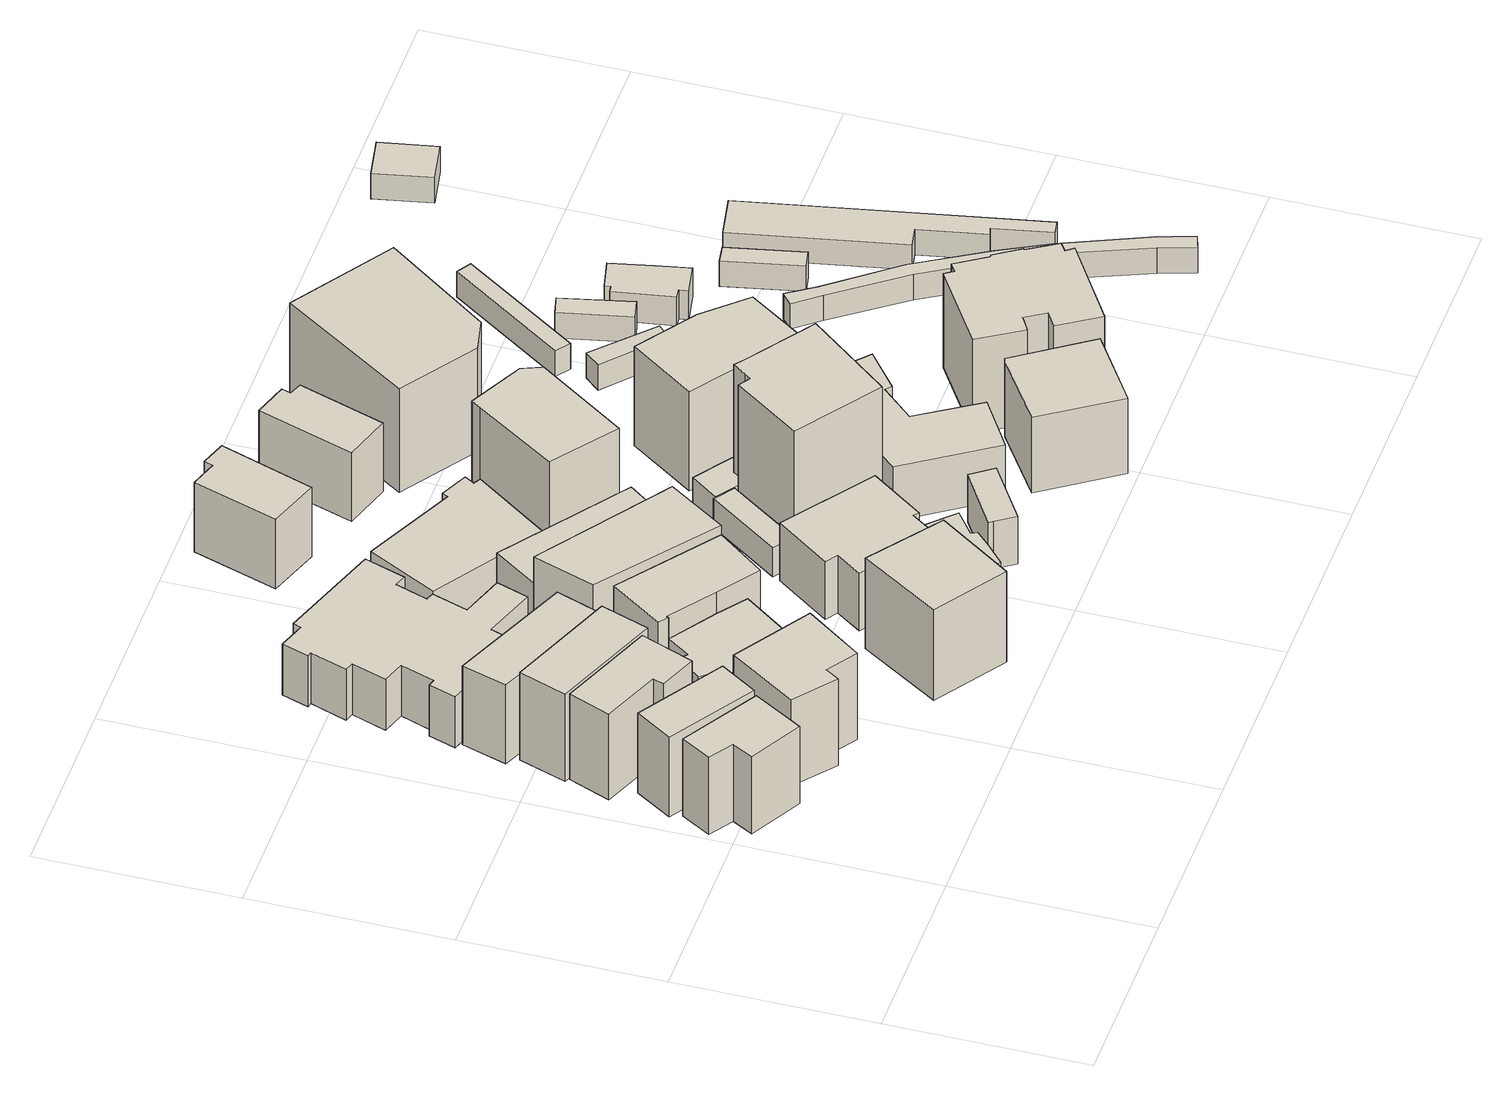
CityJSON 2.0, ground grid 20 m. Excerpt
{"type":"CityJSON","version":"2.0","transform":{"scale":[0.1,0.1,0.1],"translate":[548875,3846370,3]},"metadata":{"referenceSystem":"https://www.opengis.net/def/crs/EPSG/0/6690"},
"CityObjects":{
"building1":{"type":"Building","attributes":{"計測周辺長":29.57,"1/2500図郭":2,"区名":"東淀川区","町丁目名称":"相川２丁目","街区番号":22,"class":"3001","usage":"411","measuredHeight":9.1,"storeysAboveGround":3,"BuildingDetailAttribute.buildingRoofEdgeArea":46.17,"BuildingDetailAttribute.buildingStructureType":"610","BuildingDetailAttribute.buildingStructureOrgType":"2","BuildingDetailAttribute.detailedUsage":"1110","BuildingDetailAttribute.specifiedBuildingCoverageRate":0.6,"BuildingDetailAttribute.surveyYear":2017,"BuildingRiverFloodingRiskAttribute.description":"1","BuildingRiverFloodingRiskAttribute.rank":"3","BuildingRiverFloodingRiskAttribute.depth":3.06,"BuildingRiverFloodingRiskAttribute.adminType":"1","BuildingRiverFloodingRiskAttribute.scale":"2","BuildingRiverFloodingRiskAttribute.duration":180.12,"BuildingIDAttribute.prefecture":"27","BuildingIDAttribute.city":"27114"},"geometry":[{"type":"Solid","lod":"1","boundaries":[[[[0,1,2,3,4,5]],[[4,6,7,5]],[[3,8,6,4]],[[2,9,8,3]],[[1,10,9,2]],[[0,11,10,1]],[[5,7,11,0]],[[6,8,9,10,11,7]]]]}]},
"building2":{"type":"Building","attributes":{"計測周辺長":29.06,"1/2500図郭":2,"区名":"東淀川区","町丁目名称":"相川２丁目","街区番号":22,"class":"3001","usage":"411","measuredHeight":9.4,"storeysAboveGround":3,"BuildingDetailAttribute.buildingRoofEdgeArea":44.72,"BuildingDetailAttribute.buildingStructureType":"610","BuildingDetailAttribute.buildingStructureOrgType":"2","BuildingDetailAttribute.detailedUsage":"1110","BuildingDetailAttribute.specifiedBuildingCoverageRate":0.6,"BuildingDetailAttribute.surveyYear":2017,"BuildingRiverFloodingRiskAttribute.description":"1","BuildingRiverFloodingRiskAttribute.rank":"3","BuildingRiverFloodingRiskAttribute.depth":3.06,"BuildingRiverFloodingRiskAttribute.adminType":"1","BuildingRiverFloodingRiskAttribute.scale":"2","BuildingRiverFloodingRiskAttribute.duration":180.12,"BuildingIDAttribute.prefecture":"27","BuildingIDAttribute.city":"27114"},"geometry":[{"type":"Solid","lod":"1","boundaries":[[[[12,13,14,15]],[[14,16,17,15]],[[13,18,16,14]],[[12,19,18,13]],[[15,17,19,12]],[[16,18,19,17]]]]}]},
"building3":{"type":"Building","attributes":{"計測周辺長":32.45,"1/2500図郭":2,"区名":"東淀川区","町丁目名称":"相川２丁目","街区番号":22,"class":"3002","usage":"413","measuredHeight":10.1,"storeysAboveGround":3,"BuildingDetailAttribute.buildingRoofEdgeArea":52.76,"BuildingDetailAttribute.buildingStructureType":"610","BuildingDetailAttribute.buildingStructureOrgType":"2","BuildingDetailAttribute.detailedUsage":"1150","BuildingDetailAttribute.specifiedBuildingCoverageRate":0.6,"BuildingDetailAttribute.surveyYear":2017,"BuildingRiverFloodingRiskAttribute.description":"1","BuildingRiverFloodingRiskAttribute.rank":"3","BuildingRiverFloodingRiskAttribute.depth":3.01,"BuildingRiverFloodingRiskAttribute.adminType":"1","BuildingRiverFloodingRiskAttribute.scale":"2","BuildingRiverFloodingRiskAttribute.duration":178.68,"BuildingIDAttribute.prefecture":"27","BuildingIDAttribute.city":"27114"},"geometry":[{"type":"Solid","lod":"1","boundaries":[[[[20,21,22,23,24,25]],[[24,26,27,25]],[[23,28,26,24]],[[22,29,28,23]],[[21,30,29,22]],[[20,31,30,21]],[[25,27,31,20]],[[26,28,29,30,31,27]]]]}]},
"building4":{"type":"Building","attributes":{"計測周辺長":34.49,"1/2500図郭":2,"区名":"東淀川区","町丁目名称":"相川２丁目","街区番号":22,"class":"3002","usage":"411","measuredHeight":10.2,"storeysAboveGround":3,"BuildingDetailAttribute.buildingRoofEdgeArea":68.7,"BuildingDetailAttribute.buildingStructureType":"610","BuildingDetailAttribute.buildingStructureOrgType":"2","BuildingDetailAttribute.detailedUsage":"1110","BuildingDetailAttribute.specifiedBuildingCoverageRate":0.6,"BuildingDetailAttribute.surveyYear":2017,"BuildingRiverFloodingRiskAttribute.description":"1","BuildingRiverFloodingRiskAttribute.rank":"3","BuildingRiverFloodingRiskAttribute.depth":3.06,"BuildingRiverFloodingRiskAttribute.adminType":"1","BuildingRiverFloodingRiskAttribute.scale":"2","BuildingRiverFloodingRiskAttribute.duration":180.12,"BuildingIDAttribute.prefecture":"27","BuildingIDAttribute.city":"27114"},"geometry":[{"type":"Solid","lod":"1","boundaries":[[[[32,33,34,35,36,37]],[[36,38,39,37]],[[35,40,38,36]],[[34,41,40,35]],[[33,42,41,34]],[[32,43,42,33]],[[37,39,43,32]],[[38,40,41,42,43,39]]]]}]},
"building5":{"type":"Building","attributes":{"計測周辺長":33.89,"1/2500図郭":2,"区名":"東淀川区","町丁目名称":"相川２丁目","街区番号":22,"class":"3002","usage":"411","measuredHeight":10.3,"storeysAboveGround":3,"BuildingDetailAttribute.buildingRoofEdgeArea":60.12,"BuildingDetailAttribute.buildingStructureType":"610","BuildingDetailAttribute.buildingStructureOrgType":"2","BuildingDetailAttribute.detailedUsage":"1110","BuildingDetailAttribute.specifiedBuildingCoverageRate":0.6,"BuildingDetailAttribute.surveyYear":2017,"BuildingRiverFloodingRiskAttribute.description":"1","BuildingRiverFloodingRiskAttribute.rank":"3","BuildingRiverFloodingRiskAttribute.depth":3.01,"BuildingRiverFloodingRiskAttribute.adminType":"1","BuildingRiverFloodingRiskAttribute.scale":"2","BuildingRiverFloodingRiskAttribute.duration":178.68,"BuildingIDAttribute.prefecture":"27","BuildingIDAttribute.city":"27114"},"geometry":[{"type":"Solid","lod":"1","boundaries":[[[[44,45,46,47]],[[46,48,49,47]],[[45,50,48,46]],[[44,51,50,45]],[[47,49,51,44]],[[48,50,51,49]]]]}]},
"building6":{"type":"Building","attributes":{"計測周辺長":36.32,"1/2500図郭":2,"区名":"東淀川区","町丁目名称":"相川２丁目","街区番号":22,"class":"3001","usage":"411","measuredHeight":9.3,"storeysAboveGround":2,"BuildingDetailAttribute.buildingRoofEdgeArea":64.8,"BuildingDetailAttribute.buildingStructureType":"601","BuildingDetailAttribute.buildingStructureOrgType":"1","BuildingDetailAttribute.detailedUsage":"1120","BuildingDetailAttribute.specifiedBuildingCoverageRate":0.6,"BuildingDetailAttribute.surveyYear":2017,"BuildingRiverFloodingRiskAttribute.description":"1","BuildingRiverFloodingRiskAttribute.rank":"3","BuildingRiverFloodingRiskAttribute.depth":3.01,"BuildingRiverFloodingRiskAttribute.adminType":"1","BuildingRiverFloodingRiskAttribute.scale":"2","BuildingRiverFloodingRiskAttribute.duration":178.68,"BuildingIDAttribute.prefecture":"27","BuildingIDAttribute.city":"27114"},"geometry":[{"type":"Solid","lod":"1","boundaries":[[[[52,53,54,55]],[[54,56,57,55]],[[53,58,56,54]],[[52,59,58,53]],[[55,57,59,52]],[[56,58,59,57]]]]}]},
"building7":{"type":"Building","attributes":{"計測周辺長":34.51,"1/2500図郭":2,"区名":"東淀川区","町丁目名称":"相川２丁目","街区番号":22,"class":"3001","usage":"411","measuredHeight":7.7,"storeysAboveGround":2,"BuildingDetailAttribute.buildingRoofEdgeArea":67.97,"BuildingDetailAttribute.buildingStructureType":"601","BuildingDetailAttribute.buildingStructureOrgType":"1","BuildingDetailAttribute.detailedUsage":"1110","BuildingDetailAttribute.specifiedBuildingCoverageRate":0.6,"BuildingDetailAttribute.surveyYear":2017,"BuildingRiverFloodingRiskAttribute.description":"1","BuildingRiverFloodingRiskAttribute.rank":"3","BuildingRiverFloodingRiskAttribute.depth":3.06,"BuildingRiverFloodingRiskAttribute.adminType":"1","BuildingRiverFloodingRiskAttribute.scale":"2","BuildingRiverFloodingRiskAttribute.duration":180.12,"BuildingIDAttribute.prefecture":"27","BuildingIDAttribute.city":"27114"},"geometry":[{"type":"Solid","lod":"1","boundaries":[[[[60,61,62,63,64,65,66,67,68]],[[67,69,70,68]],[[66,71,69,67]],[[65,72,71,66]],[[64,73,72,65]],[[63,74,73,64]],[[62,75,74,63]],[[61,76,75,62]],[[60,77,76,61]],[[68,70,77,60]],[[69,71,72,73,74,75,76,77,70]]]]}]},
"building8":{"type":"Building","attributes":{"計測周辺長":37.08,"1/2500図郭":2,"区名":"東淀川区","町丁目名称":"相川２丁目","街区番号":22,"class":"3001","usage":"411","measuredHeight":6,"storeysAboveGround":2,"BuildingDetailAttribute.buildingRoofEdgeArea":56.32,"BuildingDetailAttribute.buildingStructureType":"601","BuildingDetailAttribute.buildingStructureOrgType":"1","BuildingDetailAttribute.detailedUsage":"1120","BuildingDetailAttribute.specifiedBuildingCoverageRate":0.6,"BuildingDetailAttribute.surveyYear":2017,"BuildingRiverFloodingRiskAttribute.description":"1","BuildingRiverFloodingRiskAttribute.rank":"2","BuildingRiverFloodingRiskAttribute.depth":2.99,"BuildingRiverFloodingRiskAttribute.adminType":"1","BuildingRiverFloodingRiskAttribute.scale":"2","BuildingRiverFloodingRiskAttribute.duration":177.92,"BuildingIDAttribute.prefecture":"27","BuildingIDAttribute.city":"27114"},"geometry":[{"type":"Solid","lod":"1","boundaries":[[[[78,79,80,81,82,83,84,85,86,87,88,89,90,91,92,93,94,95,96,97,98,99]],[[98,100,101,99]],[[97,102,100,98]],[[96,103,102,97]],[[95,104,103,96]],[[94,105,104,95]],[[93,106,105,94]],[[92,107,106,93]],[[91,108,107,92]],[[90,109,108,91]],[[89,110,109,90]],[[88,111,110,89]],[[87,112,111,88]],[[86,113,112,87]],[[85,114,113,86]],[[84,115,114,85]],[[83,116,115,84]],[[82,117,116,83]],[[81,118,117,82]],[[80,119,118,81]],[[79,120,119,80]],[[78,121,120,79]],[[99,101,121,78]],[[100,102,103,104,105,106,107,108,109,110,111,112,113,114,115,116,117,118,119,120,121,101]]]]}]},
"building9":{"type":"Building","attributes":{"計測周辺長":36.11,"1/2500図郭":2,"区名":"東淀川区","町丁目名称":"相川２丁目","街区番号":22,"class":"3002","usage":"414","measuredHeight":10.2,"storeysAboveGround":3,"BuildingDetailAttribute.buildingRoofEdgeArea":73.75,"BuildingDetailAttribute.buildingStructureType":"610","BuildingDetailAttribute.buildingStructureOrgType":"2","BuildingDetailAttribute.detailedUsage":"1140","BuildingDetailAttribute.specifiedBuildingCoverageRate":0.6,"BuildingDetailAttribute.surveyYear":2017,"BuildingRiverFloodingRiskAttribute.description":"1","BuildingRiverFloodingRiskAttribute.rank":"3","BuildingRiverFloodingRiskAttribute.depth":3.01,"BuildingRiverFloodingRiskAttribute.adminType":"1","BuildingRiverFloodingRiskAttribute.scale":"2","BuildingRiverFloodingRiskAttribute.duration":178.68,"BuildingIDAttribute.prefecture":"27","BuildingIDAttribute.city":"27114"},"geometry":[{"type":"Solid","lod":"1","boundaries":[[[[122,123,124,125,68,126,67]],[[126,127,128,67]],[[68,129,127,126]],[[125,130,129,68]],[[124,131,130,125]],[[123,132,131,124]],[[122,133,132,123]],[[67,128,133,122]],[[127,129,130,131,132,133,128]]]]}]},
"building10":{"type":"Building","attributes":{"計測周辺長":35.93,"1/2500図郭":2,"区名":"東淀川区","町丁目名称":"相川２丁目","街区番号":19,"class":"3002","usage":"401","measuredHeight":10.7,"storeysAboveGround":3,"BuildingDetailAttribute.buildingRoofEdgeArea":80.5,"BuildingDetailAttribute.buildingStructureType":"603","BuildingDetailAttribute.buildingStructureOrgType":"3","BuildingDetailAttribute.detailedUsage":"1310","BuildingDetailAttribute.specifiedBuildingCoverageRate":0.6,"BuildingDetailAttribute.surveyYear":2017,"BuildingRiverFloodingRiskAttribute.description":"1","BuildingRiverFloodingRiskAttribute.rank":"3","BuildingRiverFloodingRiskAttribute.depth":3.06,"BuildingRiverFloodingRiskAttribute.adminType":"1","BuildingRiverFloodingRiskAttribute.scale":"2","BuildingRiverFloodingRiskAttribute.duration":180.12,"BuildingIDAttribute.prefecture":"27","BuildingIDAttribute.city":"27114"},"geometry":[{"type":"Solid","lod":"1","boundaries":[[[[134,135,136,137]],[[136,138,139,137]],[[135,140,138,136]],[[134,141,140,135]],[[137,139,141,134]],[[138,140,141,139]]]]}]},
"building11":{"type":"Building","attributes":{"計測周辺長":43.85,"1/2500図郭":2,"区名":"東淀川区","町丁目名称":"相川２丁目","街区番号":22,"class":"3002","usage":"412","measuredHeight":11.2,"storeysAboveGround":4,"BuildingDetailAttribute.buildingRoofEdgeArea":100.87,"BuildingDetailAttribute.buildingStructureType":"603","BuildingDetailAttribute.buildingStructureOrgType":"3","BuildingDetailAttribute.detailedUsage":"1130","BuildingDetailAttribute.specifiedBuildingCoverageRate":0.6,"BuildingDetailAttribute.surveyYear":2017,"BuildingRiverFloodingRiskAttribute.description":"1","BuildingRiverFloodingRiskAttribute.rank":"3","BuildingRiverFloodingRiskAttribute.depth":3.01,"BuildingRiverFloodingRiskAttribute.adminType":"1","BuildingRiverFloodingRiskAttribute.scale":"2","BuildingRiverFloodingRiskAttribute.duration":178.68,"BuildingIDAttribute.prefecture":"27","BuildingIDAttribute.city":"27114"},"geometry":[{"type":"Solid","lod":"1","boundaries":[[[[142,143,144,145]],[[144,146,147,145]],[[143,148,146,144]],[[142,149,148,143]],[[145,147,149,142]],[[146,148,149,147]]]]}]},
"building12":{"type":"Building","attributes":{"計測周辺長":42.96,"1/2500図郭":2,"区名":"東淀川区","町丁目名称":"相川２丁目","街区番号":22,"class":"3001","usage":"412","measuredHeight":6.8,"storeysAboveGround":2,"BuildingDetailAttribute.buildingRoofEdgeArea":96.03,"BuildingDetailAttribute.buildingStructureType":"601","BuildingDetailAttribute.buildingStructureOrgType":"1","BuildingDetailAttribute.detailedUsage":"1130","BuildingDetailAttribute.specifiedBuildingCoverageRate":0.6,"BuildingDetailAttribute.surveyYear":2017,"BuildingRiverFloodingRiskAttribute.description":"1","BuildingRiverFloodingRiskAttribute.rank":"3","BuildingRiverFloodingRiskAttribute.depth":3.01,"BuildingRiverFloodingRiskAttribute.adminType":"1","BuildingRiverFloodingRiskAttribute.scale":"2","BuildingRiverFloodingRiskAttribute.duration":178.68,"BuildingIDAttribute.prefecture":"27","BuildingIDAttribute.city":"27114"},"geometry":[{"type":"Solid","lod":"1","boundaries":[[[[150,151,152,153]],[[152,154,155,153]],[[151,156,154,152]],[[150,157,156,151]],[[153,155,157,150]],[[154,156,157,155]]]]}]},
"building13":{"type":"Building","attributes":{"計測周辺長":46.12,"1/2500図郭":2,"区名":"東淀川区","町丁目名称":"相川２丁目","街区番号":22,"class":"3001","usage":"411","measuredHeight":5.9,"storeysAboveGround":2,"BuildingDetailAttribute.buildingRoofEdgeArea":122.04,"BuildingDetailAttribute.buildingStructureType":"601","BuildingDetailAttribute.buildingStructureOrgType":"1","BuildingDetailAttribute.detailedUsage":"1110","BuildingDetailAttribute.specifiedBuildingCoverageRate":0.6,"BuildingDetailAttribute.surveyYear":2017,"BuildingRiverFloodingRiskAttribute.description":"1","BuildingRiverFloodingRiskAttribute.rank":"2","BuildingRiverFloodingRiskAttribute.depth":2.99,"BuildingRiverFloodingRiskAttribute.adminType":"1","BuildingRiverFloodingRiskAttribute.scale":"2","BuildingRiverFloodingRiskAttribute.duration":177.92,"BuildingIDAttribute.prefecture":"27","BuildingIDAttribute.city":"27114"},"geometry":[{"type":"Solid","lod":"1","boundaries":[[[[158,159,160,161,162,163,164,165]],[[164,166,167,165]],[[163,168,166,164]],[[162,169,168,163]],[[161,170,169,162]],[[160,171,170,161]],[[159,172,171,160]],[[158,173,172,159]],[[165,167,173,158]],[[166,168,169,170,171,172,173,167]]]]}]},
"building14":{"type":"Building","attributes":{"計測周辺長":31.46,"1/2500図郭":2,"区名":"東淀川区","町丁目名称":"相川２丁目","街区番号":19,"class":"3001","usage":"411","measuredHeight":6.8,"storeysAboveGround":2,"BuildingDetailAttribute.buildingRoofEdgeArea":55.98,"BuildingDetailAttribute.buildingStructureType":"601","BuildingDetailAttribute.buildingStructureOrgType":"1","BuildingDetailAttribute.detailedUsage":"1110","BuildingDetailAttribute.specifiedBuildingCoverageRate":0.6,"BuildingDetailAttribute.surveyYear":2017,"BuildingRiverFloodingRiskAttribute.description":"1","BuildingRiverFloodingRiskAttribute.rank":"2","BuildingRiverFloodingRiskAttribute.depth":2.79,"BuildingRiverFloodingRiskAttribute.adminType":"1","BuildingRiverFloodingRiskAttribute.scale":"2","BuildingRiverFloodingRiskAttribute.duration":171.52,"BuildingIDAttribute.prefecture":"27","BuildingIDAttribute.city":"27114"},"geometry":[{"type":"Solid","lod":"1","boundaries":[[[[174,175,176,177,178,179,180,181,182,183]],[[182,184,185,183]],[[181,186,184,182]],[[180,187,186,181]],[[179,188,187,180]],[[178,189,188,179]],[[177,190,189,178]],[[176,191,190,177]],[[175,192,191,176]],[[174,193,192,175]],[[183,185,193,174]],[[184,186,187,188,189,190,191,192,193,185]]]]}]},
"building15":{"type":"Building","attributes":{"class":"3003","BuildingDetailAttribute.specifiedBuildingCoverageRate":0.6,"BuildingDetailAttribute.surveyYear":2017,"BuildingRiverFloodingRiskAttribute.description":"1","BuildingRiverFloodingRiskAttribute.rank":"2","BuildingRiverFloodingRiskAttribute.depth":2.79,"BuildingRiverFloodingRiskAttribute.adminType":"1","BuildingRiverFloodingRiskAttribute.scale":"2","BuildingRiverFloodingRiskAttribute.duration":171.52,"BuildingIDAttribute.prefecture":"27","BuildingIDAttribute.city":"27114"},"geometry":[{"type":"Solid","lod":"1","boundaries":[[[[194,195,196,197,198,199,200]],[[199,201,202,200]],[[198,203,201,199]],[[197,204,203,198]],[[196,205,204,197]],[[195,206,205,196]],[[194,207,206,195]],[[200,202,207,194]],[[201,203,204,205,206,207,202]]]]}]},
"building16":{"type":"Building","attributes":{"計測周辺長":31.01,"1/2500図郭":2,"区名":"東淀川区","町丁目名称":"相川２丁目","街区番号":23,"class":"3002","usage":"411","measuredHeight":8.2,"storeysAboveGround":3,"BuildingDetailAttribute.buildingRoofEdgeArea":52.5,"BuildingDetailAttribute.buildingStructureType":"610","BuildingDetailAttribute.buildingStructureOrgType":"2","BuildingDetailAttribute.detailedUsage":"1110","BuildingDetailAttribute.specifiedBuildingCoverageRate":0.6,"BuildingDetailAttribute.surveyYear":2017,"BuildingRiverFloodingRiskAttribute.description":"1","BuildingRiverFloodingRiskAttribute.rank":"2","BuildingRiverFloodingRiskAttribute.depth":2.95,"BuildingRiverFloodingRiskAttribute.adminType":"1","BuildingRiverFloodingRiskAttribute.scale":"2","BuildingRiverFloodingRiskAttribute.duration":176.85,"BuildingIDAttribute.prefecture":"27","BuildingIDAttribute.city":"27114"},"geometry":[{"type":"Solid","lod":"1","boundaries":[[[[208,209,210,211,212,213]],[[212,214,215,213]],[[211,216,214,212]],[[210,217,216,211]],[[209,218,217,210]],[[208,219,218,209]],[[213,215,219,208]],[[214,216,217,218,219,215]]]]}]},
"building17":{"type":"Building","attributes":{"class":"3003","measuredHeight":3.4,"BuildingDetailAttribute.specifiedBuildingCoverageRate":0.6,"BuildingDetailAttribute.surveyYear":2017,"BuildingRiverFloodingRiskAttribute.description":"1","BuildingRiverFloodingRiskAttribute.rank":"2","BuildingRiverFloodingRiskAttribute.depth":2.72,"BuildingRiverFloodingRiskAttribute.adminType":"1","BuildingRiverFloodingRiskAttribute.scale":"2","BuildingRiverFloodingRiskAttribute.duration":166.5,"BuildingIDAttribute.prefecture":"27","BuildingIDAttribute.city":"27114"},"geometry":[{"type":"Solid","lod":"1","boundaries":[[[[220,221,222,223,224]],[[223,225,226,224]],[[222,227,225,223]],[[221,228,227,222]],[[220,229,228,221]],[[224,226,229,220]],[[225,227,228,229,226]]]]}]},
"building18":{"type":"Building","attributes":{"計測周辺長":19.69,"1/2500図郭":2,"区名":"東淀川区","町丁目名称":"相川２丁目","街区番号":19,"class":"3001","usage":"412","measuredHeight":5.5,"storeysAboveGround":1,"BuildingDetailAttribute.buildingRoofEdgeArea":19.81,"BuildingDetailAttribute.buildingStructureType":"610","BuildingDetailAttribute.buildingStructureOrgType":"2","BuildingDetailAttribute.detailedUsage":"1130","BuildingDetailAttribute.specifiedBuildingCoverageRate":0.6,"BuildingDetailAttribute.surveyYear":2017,"BuildingRiverFloodingRiskAttribute.description":"1","BuildingRiverFloodingRiskAttribute.rank":"2","BuildingRiverFloodingRiskAttribute.depth":2.79,"BuildingRiverFloodingRiskAttribute.adminType":"1","BuildingRiverFloodingRiskAttribute.scale":"2","BuildingRiverFloodingRiskAttribute.duration":171.52,"BuildingIDAttribute.prefecture":"27","BuildingIDAttribute.city":"27114"},"geometry":[{"type":"Solid","lod":"1","boundaries":[[[[230,231,232,233,200]],[[233,234,235,200]],[[232,236,234,233]],[[231,237,236,232]],[[230,238,237,231]],[[200,235,238,230]],[[234,236,237,238,235]]]]}]},
"building19":{"type":"Building","attributes":{"計測周辺長":38.18,"1/2500図郭":2,"区名":"東淀川区","町丁目名称":"相川２丁目","街区番号":22,"class":"3001","usage":"412","measuredHeight":14.2,"storeysAboveGround":4,"BuildingDetailAttribute.buildingRoofEdgeArea":91.14,"BuildingDetailAttribute.buildingStructureType":"603","BuildingDetailAttribute.buildingStructureOrgType":"3","BuildingDetailAttribute.detailedUsage":"1130","BuildingDetailAttribute.specifiedBuildingCoverageRate":0.6,"BuildingDetailAttribute.surveyYear":2017,"BuildingRiverFloodingRiskAttribute.description":"1","BuildingRiverFloodingRiskAttribute.rank":"2","BuildingRiverFloodingRiskAttribute.depth":2.72,"BuildingRiverFloodingRiskAttribute.adminType":"1","BuildingRiverFloodingRiskAttribute.scale":"2","BuildingRiverFloodingRiskAttribute.duration":166.5,"BuildingIDAttribute.prefecture":"27","BuildingIDAttribute.city":"27114"},"geometry":[{"type":"Solid","lod":"1","boundaries":[[[[239,240,241,242,243,244]],[[243,245,246,244]],[[242,247,245,243]],[[241,248,247,242]],[[240,249,248,241]],[[239,250,249,240]],[[244,246,250,239]],[[245,247,248,249,250,246]]]]}]},
"building20":{"type":"Building","attributes":{"計測周辺長":41.98,"1/2500図郭":2,"区名":"東淀川区","町丁目名称":"相川２丁目","街区番号":19,"class":"3002","usage":"414","measuredHeight":15.9,"storeysAboveGround":5,"BuildingDetailAttribute.buildingRoofEdgeArea":106.64,"BuildingDetailAttribute.buildingStructureType":"603","BuildingDetailAttribute.buildingStructureOrgType":"3","BuildingDetailAttribute.detailedUsage":"1140","BuildingDetailAttribute.specifiedBuildingCoverageRate":0.6,"BuildingDetailAttribute.surveyYear":2017,"BuildingRiverFloodingRiskAttribute.description":"1","BuildingRiverFloodingRiskAttribute.rank":"2","BuildingRiverFloodingRiskAttribute.depth":2.72,"BuildingRiverFloodingRiskAttribute.adminType":"1","BuildingRiverFloodingRiskAttribute.scale":"2","BuildingRiverFloodingRiskAttribute.duration":166.5,"BuildingIDAttribute.prefecture":"27","BuildingIDAttribute.city":"27114"},"geometry":[{"type":"Solid","lod":"1","boundaries":[[[[251,252,253,254,224,223,255,256]],[[255,257,258,256]],[[223,259,257,255]],[[224,260,259,223]],[[254,261,260,224]],[[253,262,261,254]],[[252,263,262,253]],[[251,264,263,252]],[[256,258,264,251]],[[257,259,260,261,262,263,264,258]]]]}]},
"building21":{"type":"Building","attributes":{"class":"3003","BuildingDetailAttribute.specifiedBuildingCoverageRate":0.6,"BuildingDetailAttribute.surveyYear":2017,"BuildingRiverFloodingRiskAttribute.description":"1","BuildingRiverFloodingRiskAttribute.rank":"2","BuildingRiverFloodingRiskAttribute.depth":2.72,"BuildingRiverFloodingRiskAttribute.adminType":"1","BuildingRiverFloodingRiskAttribute.scale":"2","BuildingRiverFloodingRiskAttribute.duration":166.5,"BuildingIDAttribute.prefecture":"27","BuildingIDAttribute.city":"27114"},"geometry":[{"type":"Solid","lod":"1","boundaries":[[[[265,266,267,268,269,270]],[[269,271,272,270]],[[268,273,271,269]],[[267,274,273,268]],[[266,275,274,267]],[[265,276,275,266]],[[270,272,276,265]],[[271,273,274,275,276,272]]]]}]},
"building22":{"type":"Building","attributes":{"計測周辺長":30.53,"1/2500図郭":2,"区名":"東淀川区","町丁目名称":"相川２丁目","街区番号":23,"class":"3002","usage":"411","measuredHeight":8.1,"storeysAboveGround":3,"BuildingDetailAttribute.buildingRoofEdgeArea":50.3,"BuildingDetailAttribute.buildingStructureType":"610","BuildingDetailAttribute.buildingStructureOrgType":"2","BuildingDetailAttribute.detailedUsage":"1110","BuildingDetailAttribute.specifiedBuildingCoverageRate":0.6,"BuildingDetailAttribute.surveyYear":2017,"BuildingRiverFloodingRiskAttribute.description":"1","BuildingRiverFloodingRiskAttribute.rank":"2","BuildingRiverFloodingRiskAttribute.depth":2.61,"BuildingRiverFloodingRiskAttribute.adminType":"1","BuildingRiverFloodingRiskAttribute.scale":"2","BuildingRiverFloodingRiskAttribute.duration":158.33,"BuildingIDAttribute.prefecture":"27","BuildingIDAttribute.city":"27114"},"geometry":[{"type":"Solid","lod":"1","boundaries":[[[[277,278,279,280,281,282]],[[281,283,284,282]],[[280,285,283,281]],[[279,286,285,280]],[[278,287,286,279]],[[277,288,287,278]],[[282,284,288,277]],[[283,285,286,287,288,284]]]]}]},
"building23":{"type":"Building","attributes":{"計測周辺長":49.06,"1/2500図郭":2,"区名":"東淀川区","町丁目名称":"相川２丁目","街区番号":19,"class":"3001","usage":"411","measuredHeight":6.5,"storeysAboveGround":2,"BuildingDetailAttribute.buildingRoofEdgeArea":103.16,"BuildingDetailAttribute.buildingStructureType":"601","BuildingDetailAttribute.buildingStructureOrgType":"1","BuildingDetailAttribute.detailedUsage":"1110","BuildingDetailAttribute.specifiedBuildingCoverageRate":0.6,"BuildingDetailAttribute.surveyYear":2017,"BuildingRiverFloodingRiskAttribute.description":"1","BuildingRiverFloodingRiskAttribute.rank":"2","BuildingRiverFloodingRiskAttribute.depth":2.79,"BuildingRiverFloodingRiskAttribute.adminType":"1","BuildingRiverFloodingRiskAttribute.scale":"2","BuildingRiverFloodingRiskAttribute.duration":171.52,"BuildingIDAttribute.prefecture":"27","BuildingIDAttribute.city":"27114"},"geometry":[{"type":"Solid","lod":"1","boundaries":[[[[289,290,291,292,293,294,295,296]],[[295,297,298,296]],[[294,299,297,295]],[[293,300,299,294]],[[292,301,300,293]],[[291,302,301,292]],[[290,303,302,291]],[[289,304,303,290]],[[296,298,304,289]],[[297,299,300,301,302,303,304,298]]]]}]},
"building24":{"type":"Building","attributes":{"計測周辺長":35.36,"1/2500図郭":2,"区名":"東淀川区","町丁目名称":"相川２丁目","街区番号":19,"class":"3001","usage":"413","measuredHeight":8.9,"storeysAboveGround":3,"BuildingDetailAttribute.buildingRoofEdgeArea":78.56,"BuildingDetailAttribute.buildingStructureType":"610","BuildingDetailAttribute.buildingStructureOrgType":"2","BuildingDetailAttribute.detailedUsage":"1150","BuildingDetailAttribute.specifiedBuildingCoverageRate":0.8,"BuildingDetailAttribute.surveyYear":2017,"BuildingRiverFloodingRiskAttribute.description":"1","BuildingRiverFloodingRiskAttribute.rank":"2","BuildingRiverFloodingRiskAttribute.depth":2.96,"BuildingRiverFloodingRiskAttribute.adminType":"1","BuildingRiverFloodingRiskAttribute.scale":"2","BuildingRiverFloodingRiskAttribute.duration":177.17,"BuildingIDAttribute.prefecture":"27","BuildingIDAttribute.city":"27114"},"geometry":[{"type":"Solid","lod":"1","boundaries":[[[[305,306,307,308,309]],[[308,310,311,309]],[[307,312,310,308]],[[306,313,312,307]],[[305,314,313,306]],[[309,311,314,305]],[[310,312,313,314,311]]]]}]},
"building25":{"type":"Building","attributes":{"計測周辺長":40.47,"1/2500図郭":2,"区名":"東淀川区","町丁目名称":"相川２丁目","街区番号":19,"class":"3002","usage":"413","measuredHeight":11.7,"storeysAboveGround":3,"BuildingDetailAttribute.buildingRoofEdgeArea":99.16,"BuildingDetailAttribute.buildingStructureType":"610","BuildingDetailAttribute.buildingStructureOrgType":"2","BuildingDetailAttribute.detailedUsage":"1150","BuildingDetailAttribute.specifiedBuildingCoverageRate":0.6,"BuildingDetailAttribute.surveyYear":2017,"BuildingRiverFloodingRiskAttribute.description":"1","BuildingRiverFloodingRiskAttribute.rank":"2","BuildingRiverFloodingRiskAttribute.depth":2.72,"BuildingRiverFloodingRiskAttribute.adminType":"1","BuildingRiverFloodingRiskAttribute.scale":"2","BuildingRiverFloodingRiskAttribute.duration":166.5,"BuildingIDAttribute.prefecture":"27","BuildingIDAttribute.city":"27114"},"geometry":[{"type":"Solid","lod":"1","boundaries":[[[[315,316,317,318,319]],[[318,320,321,319]],[[317,322,320,318]],[[316,323,322,317]],[[315,324,323,316]],[[319,321,324,315]],[[320,322,323,324,321]]]]}]},
"building26":{"type":"Building","attributes":{"計測周辺長":53.31,"1/2500図郭":2,"区名":"東淀川区","町丁目名称":"相川２丁目","街区番号":23,"class":"3002","usage":"401","measuredHeight":12.2,"storeysAboveGround":3,"BuildingDetailAttribute.buildingRoofEdgeArea":180.47,"BuildingDetailAttribute.buildingStructureType":"603","BuildingDetailAttribute.buildingStructureOrgType":"3","BuildingDetailAttribute.detailedUsage":"1310","BuildingDetailAttribute.specifiedBuildingCoverageRate":0.6,"BuildingDetailAttribute.surveyYear":2017,"BuildingRiverFloodingRiskAttribute.description":"1","BuildingRiverFloodingRiskAttribute.rank":"2","BuildingRiverFloodingRiskAttribute.depth":2.61,"BuildingRiverFloodingRiskAttribute.adminType":"1","BuildingRiverFloodingRiskAttribute.scale":"2","BuildingRiverFloodingRiskAttribute.duration":158.33,"BuildingIDAttribute.prefecture":"27","BuildingIDAttribute.city":"27114"},"geometry":[{"type":"Solid","lod":"1","boundaries":[[[[325,326,327,328,329]],[[328,330,331,329]],[[327,332,330,328]],[[326,333,332,327]],[[325,334,333,326]],[[329,331,334,325]],[[330,332,333,334,331]]]]}]},
"building27":{"type":"Building","attributes":{"class":"3003","BuildingDetailAttribute.specifiedBuildingCoverageRate":0.6,"BuildingDetailAttribute.surveyYear":2017,"BuildingRiverFloodingRiskAttribute.description":"1","BuildingRiverFloodingRiskAttribute.rank":"2","BuildingRiverFloodingRiskAttribute.depth":2.74,"BuildingRiverFloodingRiskAttribute.adminType":"1","BuildingRiverFloodingRiskAttribute.scale":"2","BuildingRiverFloodingRiskAttribute.duration":167.93,"BuildingIDAttribute.prefecture":"27","BuildingIDAttribute.city":"27114"},"geometry":[{"type":"Solid","lod":"1","boundaries":[[[[335,336,337,338]],[[337,339,340,338]],[[336,341,339,337]],[[335,342,341,336]],[[338,340,342,335]],[[339,341,342,340]]]]}]},
"building28":{"type":"Building","attributes":{"計測周辺長":50.01,"1/2500図郭":2,"区名":"東淀川区","町丁目名称":"相川２丁目","街区番号":19,"class":"3002","usage":"412","measuredHeight":11.2,"storeysAboveGround":4,"BuildingDetailAttribute.buildingRoofEdgeArea":126.58,"BuildingDetailAttribute.buildingStructureType":"603","BuildingDetailAttribute.buildingStructureOrgType":"3","BuildingDetailAttribute.detailedUsage":"1130","BuildingDetailAttribute.specifiedBuildingCoverageRate":0.6,"BuildingDetailAttribute.surveyYear":2017,"BuildingRiverFloodingRiskAttribute.description":"1","BuildingRiverFloodingRiskAttribute.rank":"2","BuildingRiverFloodingRiskAttribute.depth":2.96,"BuildingRiverFloodingRiskAttribute.adminType":"1","BuildingRiverFloodingRiskAttribute.scale":"2","BuildingRiverFloodingRiskAttribute.duration":177.17,"BuildingIDAttribute.prefecture":"27","BuildingIDAttribute.city":"27114"},"geometry":[{"type":"Solid","lod":"1","boundaries":[[[[343,344,345,346,347,348,349,350,351,352,353,354,355,356,357,358]],[[357,359,360,358]],[[356,361,359,357]],[[355,362,361,356]],[[354,363,362,355]],[[353,364,363,354]],[[352,365,364,353]],[[351,366,365,352]],[[350,367,366,351]],[[349,368,367,350]],[[348,369,368,349]],[[347,370,369,348]],[[346,371,370,347]],[[345,372,371,346]],[[344,373,372,345]],[[343,374,373,344]],[[358,360,374,343]],[[359,361,362,363,364,365,366,367,368,369,370,371,372,373,374,360]]]]}]},
"building29":{"type":"Building","attributes":{"計測周辺長":18.76,"1/2500図郭":2,"区名":"東淀川区","町丁目名称":"相川２丁目","街区番号":18,"class":"3003","usage":"422","storeysAboveGround":1,"BuildingDetailAttribute.buildingRoofEdgeArea":13.97,"BuildingDetailAttribute.buildingStructureType":"610","BuildingDetailAttribute.buildingStructureOrgType":"2","BuildingDetailAttribute.detailedUsage":"1402","BuildingDetailAttribute.specifiedBuildingCoverageRate":0.6,"BuildingDetailAttribute.surveyYear":2017,"BuildingRiverFloodingRiskAttribute.description":"1","BuildingRiverFloodingRiskAttribute.rank":"2","BuildingRiverFloodingRiskAttribute.depth":2.74,"BuildingRiverFloodingRiskAttribute.adminType":"1","BuildingRiverFloodingRiskAttribute.scale":"2","BuildingRiverFloodingRiskAttribute.duration":167.93,"BuildingIDAttribute.prefecture":"27","BuildingIDAttribute.city":"27114"},"geometry":[{"type":"Solid","lod":"1","boundaries":[[[[375,376,377,378]],[[377,379,380,378]],[[376,381,379,377]],[[375,382,381,376]],[[378,380,382,375]],[[379,381,382,380]]]]}]},
"building30":{"type":"Building","attributes":{"計測周辺長":31.84,"1/2500図郭":2,"区名":"東淀川区","町丁目名称":"相川２丁目","街区番号":18,"class":"3003","usage":"422","storeysAboveGround":1,"BuildingDetailAttribute.buildingRoofEdgeArea":23.83,"BuildingDetailAttribute.buildingStructureType":"610","BuildingDetailAttribute.buildingStructureOrgType":"2","BuildingDetailAttribute.detailedUsage":"1402","BuildingDetailAttribute.specifiedBuildingCoverageRate":0.6,"BuildingDetailAttribute.surveyYear":2017,"BuildingRiverFloodingRiskAttribute.description":"1","BuildingRiverFloodingRiskAttribute.rank":"2","BuildingRiverFloodingRiskAttribute.depth":2.64,"BuildingRiverFloodingRiskAttribute.adminType":"1","BuildingRiverFloodingRiskAttribute.scale":"2","BuildingRiverFloodingRiskAttribute.duration":160.75,"BuildingIDAttribute.prefecture":"27","BuildingIDAttribute.city":"27114"},"geometry":[{"type":"Solid","lod":"1","boundaries":[[[[383,384,385,386]],[[385,387,388,386]],[[384,389,387,385]],[[383,390,389,384]],[[386,388,390,383]],[[387,389,390,388]]]]}]},
"building31":{"type":"Building","attributes":{"class":"3003","BuildingDetailAttribute.specifiedBuildingCoverageRate":0.6,"BuildingDetailAttribute.surveyYear":2017,"BuildingRiverFloodingRiskAttribute.description":"1","BuildingRiverFloodingRiskAttribute.rank":"2","BuildingRiverFloodingRiskAttribute.depth":2.64,"BuildingRiverFloodingRiskAttribute.adminType":"1","BuildingRiverFloodingRiskAttribute.scale":"2","BuildingRiverFloodingRiskAttribute.duration":160.75,"BuildingIDAttribute.prefecture":"27","BuildingIDAttribute.city":"27114"},"geometry":[{"type":"Solid","lod":"1","boundaries":[[[[391,392,393,394]],[[393,395,396,394]],[[392,397,395,393]],[[391,398,397,392]],[[394,396,398,391]],[[395,397,398,396]]]]}]},
"building32":{"type":"Building","attributes":{"計測周辺長":23.56,"1/2500図郭":2,"区名":"東淀川区","町丁目名称":"相川２丁目","街区番号":18,"class":"3003","usage":"422","measuredHeight":3.4,"storeysAboveGround":1,"BuildingDetailAttribute.buildingRoofEdgeArea":30.03,"BuildingDetailAttribute.buildingStructureType":"610","BuildingDetailAttribute.buildingStructureOrgType":"2","BuildingDetailAttribute.detailedUsage":"1402","BuildingDetailAttribute.specifiedBuildingCoverageRate":0.6,"BuildingDetailAttribute.surveyYear":2017,"BuildingRiverFloodingRiskAttribute.description":"1","BuildingRiverFloodingRiskAttribute.rank":"2","BuildingRiverFloodingRiskAttribute.depth":2.74,"BuildingRiverFloodingRiskAttribute.adminType":"1","BuildingRiverFloodingRiskAttribute.scale":"2","BuildingRiverFloodingRiskAttribute.duration":167.93,"BuildingIDAttribute.prefecture":"27","BuildingIDAttribute.city":"27114"},"geometry":[{"type":"Solid","lod":"1","boundaries":[[[[399,400,401,402,403,404,405,406,407]],[[406,408,409,407]],[[405,410,408,406]],[[404,411,410,405]],[[403,412,411,404]],[[402,413,412,403]],[[401,414,413,402]],[[400,415,414,401]],[[399,416,415,400]],[[407,409,416,399]],[[408,410,411,412,413,414,415,416,409]]]]}]},
"building33":{"type":"Building","attributes":{"計測周辺長":79.23,"1/2500図郭":2,"区名":"東淀川区","町丁目名称":"相川２丁目","街区番号":18,"class":"3003","usage":"422","storeysAboveGround":1,"BuildingDetailAttribute.buildingRoofEdgeArea":56.41,"BuildingDetailAttribute.buildingStructureType":"610","BuildingDetailAttribute.buildingStructureOrgType":"2","BuildingDetailAttribute.detailedUsage":"1402","BuildingDetailAttribute.specifiedBuildingCoverageRate":0.6,"BuildingDetailAttribute.surveyYear":2017,"BuildingRiverFloodingRiskAttribute.description":"1","BuildingRiverFloodingRiskAttribute.rank":"2","BuildingRiverFloodingRiskAttribute.depth":2.96,"BuildingRiverFloodingRiskAttribute.adminType":"1","BuildingRiverFloodingRiskAttribute.scale":"2","BuildingRiverFloodingRiskAttribute.duration":177.17,"BuildingIDAttribute.prefecture":"27","BuildingIDAttribute.city":"27114"},"geometry":[{"type":"Solid","lod":"1","boundaries":[[[[417,418,419,420,421,422,423,424,425,426,427,428,429,430]],[[429,431,432,430]],[[428,433,431,429]],[[427,434,433,428]],[[426,435,434,427]],[[425,436,435,426]],[[424,437,436,425]],[[423,438,437,424]],[[422,439,438,423]],[[421,440,439,422]],[[420,441,440,421]],[[419,442,441,420]],[[418,443,442,419]],[[417,444,443,418]],[[430,432,444,417]],[[431,433,434,435,436,437,438,439,440,441,442,443,444,432]]]]}]},
"building34":{"type":"Building","attributes":{"計測周辺長":19.54,"1/2500図郭":2,"区名":"東淀川区","町丁目名称":"相川２丁目","街区番号":18,"class":"3003","usage":"422","storeysAboveGround":1,"BuildingDetailAttribute.buildingRoofEdgeArea":15.23,"BuildingDetailAttribute.buildingStructureType":"610","BuildingDetailAttribute.buildingStructureOrgType":"2","BuildingDetailAttribute.detailedUsage":"1402","BuildingDetailAttribute.specifiedBuildingCoverageRate":0.6,"BuildingDetailAttribute.surveyYear":2017,"BuildingRiverFloodingRiskAttribute.description":"1","BuildingRiverFloodingRiskAttribute.rank":"2","BuildingRiverFloodingRiskAttribute.depth":2.74,"BuildingRiverFloodingRiskAttribute.adminType":"1","BuildingRiverFloodingRiskAttribute.scale":"2","BuildingRiverFloodingRiskAttribute.duration":167.93,"BuildingIDAttribute.prefecture":"27","BuildingIDAttribute.city":"27114"},"geometry":[{"type":"Solid","lod":"1","boundaries":[[[[445,446,447,448]],[[447,449,450,448]],[[446,451,449,447]],[[445,452,451,446]],[[448,450,452,445]],[[449,451,452,450]]]]}]},
"building35":{"type":"Building","attributes":{"計測周辺長":68.3,"1/2500図郭":2,"区名":"東淀川区","町丁目名称":"相川２丁目","街区番号":18,"class":"3003","usage":"422","storeysAboveGround":1,"BuildingDetailAttribute.buildingRoofEdgeArea":100.12,"BuildingDetailAttribute.buildingStructureType":"610","BuildingDetailAttribute.buildingStructureOrgType":"2","BuildingDetailAttribute.detailedUsage":"1402","BuildingDetailAttribute.specifiedBuildingCoverageRate":0.6,"BuildingDetailAttribute.surveyYear":2017,"BuildingRiverFloodingRiskAttribute.description":"1","BuildingRiverFloodingRiskAttribute.rank":"2","BuildingRiverFloodingRiskAttribute.depth":2.74,"BuildingRiverFloodingRiskAttribute.adminType":"1","BuildingRiverFloodingRiskAttribute.scale":"2","BuildingRiverFloodingRiskAttribute.duration":167.93,"BuildingIDAttribute.prefecture":"27","BuildingIDAttribute.city":"27114"},"geometry":[{"type":"Solid","lod":"1","boundaries":[[[[453,454,455,456,457,458,459,460]],[[459,461,462,460]],[[458,463,461,459]],[[457,464,463,458]],[[456,465,464,457]],[[455,466,465,456]],[[454,467,466,455]],[[453,468,467,454]],[[460,462,468,453]],[[461,463,464,465,466,467,468,462]]]]}]},
"building36":{"type":"Building","attributes":{"class":"3003","BuildingDetailAttribute.specifiedBuildingCoverageRate":0.6,"BuildingDetailAttribute.surveyYear":2017,"BuildingRiverFloodingRiskAttribute.description":"1","BuildingRiverFloodingRiskAttribute.rank":"2","BuildingRiverFloodingRiskAttribute.depth":2.66,"BuildingRiverFloodingRiskAttribute.adminType":"1","BuildingRiverFloodingRiskAttribute.scale":"2","BuildingRiverFloodingRiskAttribute.duration":161.52,"BuildingIDAttribute.prefecture":"27","BuildingIDAttribute.city":"27114"},"geometry":[{"type":"Solid","lod":"1","boundaries":[[[[469,470,471,472]],[[471,473,474,472]],[[470,475,473,471]],[[469,476,475,470]],[[472,474,476,469]],[[473,475,476,474]]]]}]}
},
"vertices":[
[19,188,10],[31,209,10],[7,225,10],[25,255,10],[102,209,10],[72,159,10],[102,209,101],[72,159,101],[25,255,101],[7,225,101],[31,209,101],[19,188,101],
[20,266,10],[44,303,10],[129,249,10],[105,212,10],[129,249,104],[105,212,104],[44,303,104],[20,266,104],
[82,290,10],[86,301,10],[27,325,10],[44,367,10],[141,328,10],[120,275,10],[141,328,111],[120,275,111],[44,367,111],[27,325,111],[86,301,111],[82,290,111],
[141,155,11],[132,141,11],[92,173,11],[136,241,11],[212,192,11],[171,135,11],[212,192,113],[171,135,113],[136,241,113],[92,173,113],[132,141,113],[141,155,113],
[150,326,10],[40,370,10],[57,418,10],[167,374,10],[57,418,113],[167,374,113],[40,370,113],[150,326,113],
[47,428,11],[61,473,11],[184,421,11],[167,374,11],[184,421,104],[167,374,104],[61,473,104],[47,428,104],
[243,260,11],[202,204,11],[126,253,11],[133,263,11],[126,271,11],[146,296,11],[153,289,11],[169,312,11],[215,281,11],[169,312,88],[215,281,88],[153,289,88],[146,296,88],[126,271,88],[133,263,88],[126,253,88],[202,204,88],[243,260,88],
[55,478,11],[64,505,11],[71,503,11],[83,537,11],[60,545,11],[72,580,11],[63,583,11],[76,620,11],[71,621,11],[80,648,11],[107,639,11],[110,647,11],[215,611,11],[201,570,11],[189,574,11],[178,542,11],[186,539,11],[174,503,11],[218,488,11],[207,456,11],[154,474,11],[145,447,11],[154,474,71],[145,447,71],[207,456,71],[218,488,71],[174,503,71],[186,539,71],[178,542,71],[189,574,71],[201,570,71],[215,611,71],[110,647,71],[107,639,71],[80,648,71],[71,621,71],[76,620,71],[63,583,71],[72,580,71],[60,545,71],[83,537,71],[71,503,71],[64,505,71],[55,478,71],
[160,319,11],[197,372,11],[293,300,11],[256,252,11],[170,314,11],[170,314,113],[169,312,113],[215,281,113],[256,252,113],[293,300,113],[197,372,113],[160,319,113],
[243,85,11],[294,165,11],[365,113,11],[313,38,11],[365,113,118],[313,38,118],[294,165,118],[243,85,118],
[293,300,12],[180,386,12],[202,449,12],[332,358,12],[202,449,124],[332,358,124],[180,386,124],[293,300,124],
[209,444,13],[246,497,13],[369,408,13],[332,358,13],[369,408,81],[332,358,81],[246,497,81],[209,444,81],
[296,468,13],[188,539,13],[225,609,13],[318,565,13],[321,571,13],[349,558,13],[343,548,13],[350,544,13],[343,548,72],[350,544,72],[349,558,72],[321,571,72],[318,565,72],[225,609,72],[188,539,72],[296,468,72],
[327,149,12],[336,162,12],[315,177,12],[333,203,12],[321,211,12],[361,266,12],[449,203,12],[411,150,12],[406,154,12],[378,114,12],[406,154,80],[378,114,80],[411,150,80],[449,203,80],[361,266,80],[321,211,80],[333,203,80],[315,177,80],[336,162,80],[327,149,80],
[407,72,14],[379,97,14],[435,155,14],[462,128,14],[438,110,14],[441,104,14],[427,90,14],[441,104,44],[427,90,44],[438,110,44],[462,128,44],[435,155,44],[379,97,44],[407,72,44],
[217,696,13],[245,781,13],[272,772,13],[275,781,13],[301,772,13],[269,678,13],[301,772,95],[269,678,95],[275,781,95],[272,772,95],[245,781,95],[217,696,95],
[363,273,13],[413,344,13],[433,330,13],[430,326,13],[383,259,13],[430,326,47],[383,259,47],[433,330,47],[413,344,47],[363,273,47],
[486,127,14],[502,105,14],[443,67,14],[430,86,14],[430,86,70],[427,90,70],[443,67,70],[502,105,70],[486,127,70],
[357,554,15],[413,526,15],[421,506,15],[359,416,15],[296,463,15],[350,544,15],[296,463,156],[350,544,156],[359,416,156],[421,506,156],[413,526,156],[357,554,156],
[456,338,13],[465,331,13],[532,284,13],[465,201,13],[442,318,13],[446,324,13],[442,318,172],[446,324,172],[430,326,172],[383,259,172],[465,201,172],[532,284,172],[465,331,172],[456,338,172],
[418,344,15],[438,371,15],[475,345,15],[465,331,15],[456,338,15],[446,324,15],[456,338,45],[446,324,45],[465,331,45],[475,345,45],[438,371,45],[418,344,45],
[324,657,15],[356,754,15],[391,743,15],[388,734,15],[401,729,15],[372,642,15],[401,729,96],[372,642,96],[388,734,96],[391,743,96],[356,754,96],[324,657,96],
[467,192,14],[562,300,14],[612,255,14],[574,225,14],[568,230,14],[539,198,14],[578,137,14],[526,104,14],[578,137,78],[526,104,78],[539,198,78],[568,230,78],[574,225,78],[612,255,78],[562,300,78],[467,192,78],
[542,84,13],[610,130,13],[614,131,13],[665,57,13],[593,9,13],[665,57,102],[593,9,102],[614,131,102],[610,130,102],[542,84,102],
[454,379,14],[500,445,14],[559,404,14],[597,363,14],[558,306,14],[597,363,131],[558,306,131],[559,404,131],[500,445,131],[454,379,131],
[375,628,15],[461,757,15],[562,690,15],[485,584,15],[450,577,15],[485,584,137],[450,577,137],[562,690,137],[461,757,137],[375,628,137],
[573,312,14],[606,349,14],[639,319,14],[607,283,14],[639,319,44],[607,283,44],[606,349,44],[573,312,44],
[646,95,12],[662,105,12],[649,125,12],[634,116,12],[607,159,12],[687,211,12],[693,202,12],[702,208,12],[722,177,12],[724,178,12],[741,152,12],[740,151,12],[758,122,12],[749,116,12],[755,108,12],[672,55,12],[755,108,123],[672,55,123],[749,116,123],[758,122,123],[740,151,123],[741,152,123],[724,178,123],[722,177,123],[702,208,123],[693,202,123],[687,211,123],[607,159,123],[634,116,123],[649,125,123],[662,105,123],[646,95,123],
[563,498,15],[576,513,15],[631,461,15],[619,448,15],[631,461,45],[619,448,45],[576,513,45],[563,498,45],
[569,540,16],[649,657,16],[663,648,16],[583,530,16],[663,648,46],[583,530,46],[649,657,46],[569,540,46],
[620,556,16],[640,561,16],[656,490,16],[635,485,16],[656,490,46],[635,485,46],[640,561,46],[620,556,46],
[679,448,16],[678,457,16],[668,456,16],[658,516,16],[665,517,16],[664,523,16],[695,530,16],[704,488,16],[711,454,16],[704,488,50],[711,454,50],[695,530,50],[664,523,50],[665,517,50],[658,516,50],[668,456,50],[678,457,50],[679,448,50],
[870,66,10],[837,148,10],[811,198,10],[771,265,10],[720,334,10],[700,359,10],[712,369,10],[730,342,10],[783,275,10],[824,205,10],[849,156,10],[885,71,10],[896,36,10],[881,31,10],[896,36,40],[881,31,40],[885,71,40],[849,156,40],[824,205,40],[783,275,40],[730,342,40],[712,369,40],[700,359,40],[720,334,40],[771,265,40],[811,198,40],[837,148,40],[870,66,40],
[734,436,14],[753,439,14],[769,363,14],[750,359,14],[769,363,44],[750,359,44],[753,439,44],[734,436,44],
[849,216,13],[841,214,13],[828,281,13],[807,277,13],[774,445,13],[818,453,13],[875,161,13],[861,159,13],[875,161,43],[861,159,43],[818,453,43],[774,445,43],[807,277,43],[828,281,43],[841,214,43],[849,216,43],
[758,771,15],[801,779,15],[812,722,15],[769,714,15],[812,722,45],[769,714,45],[801,779,45],[758,771,45]
]}
